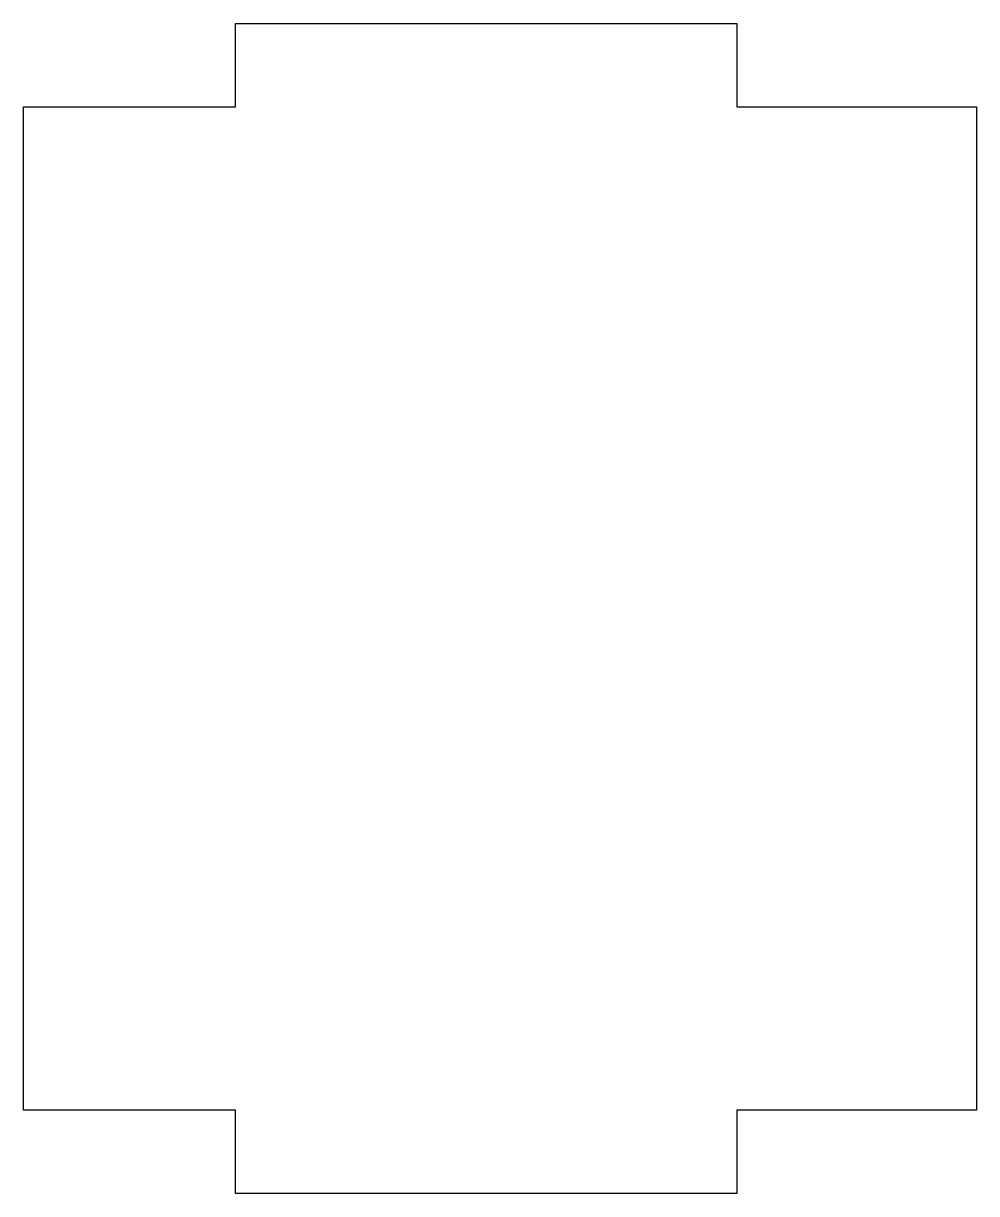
# Model space of a CAD drawing. Header units: millimetres. Extents: x -13.2 to 15.3, y -17.5 to 17.5.
import ezdxf

# ---------------------------------------------------------------- set-up
doc = ezdxf.new("R2010")
doc.units = ezdxf.units.MM

msp = doc.modelspace()

# ---------------------------------------------------------------- linework, layer by layer
at = {"color": 7, "linetype": 'Continuous', "lineweight": 25}
for p, q in [((-6.85, 15), (-6.85, 17.5)), ((-6.85, 17.5), (8.15, 17.5)), ((8.15, 17.5), (8.15, 15)), ((-13.195, -15), (-13.195, 15)), ((-13.195, 15), (-6.85, 15)), ((8.15, 15), (15.33, 15)), ((15.33, 15), (15.33, -15)), ((-6.85, -15), (-13.195, -15)), ((-6.85, -17.5), (-6.85, -15)), ((15.33, -15), (8.15, -15)), ((8.15, -15), (8.15, -17.5)), ((8.15, -17.5), (-6.85, -17.5))]:
    msp.add_line(p, q, dxfattribs=at)

doc.saveas('drawing.dxf')
